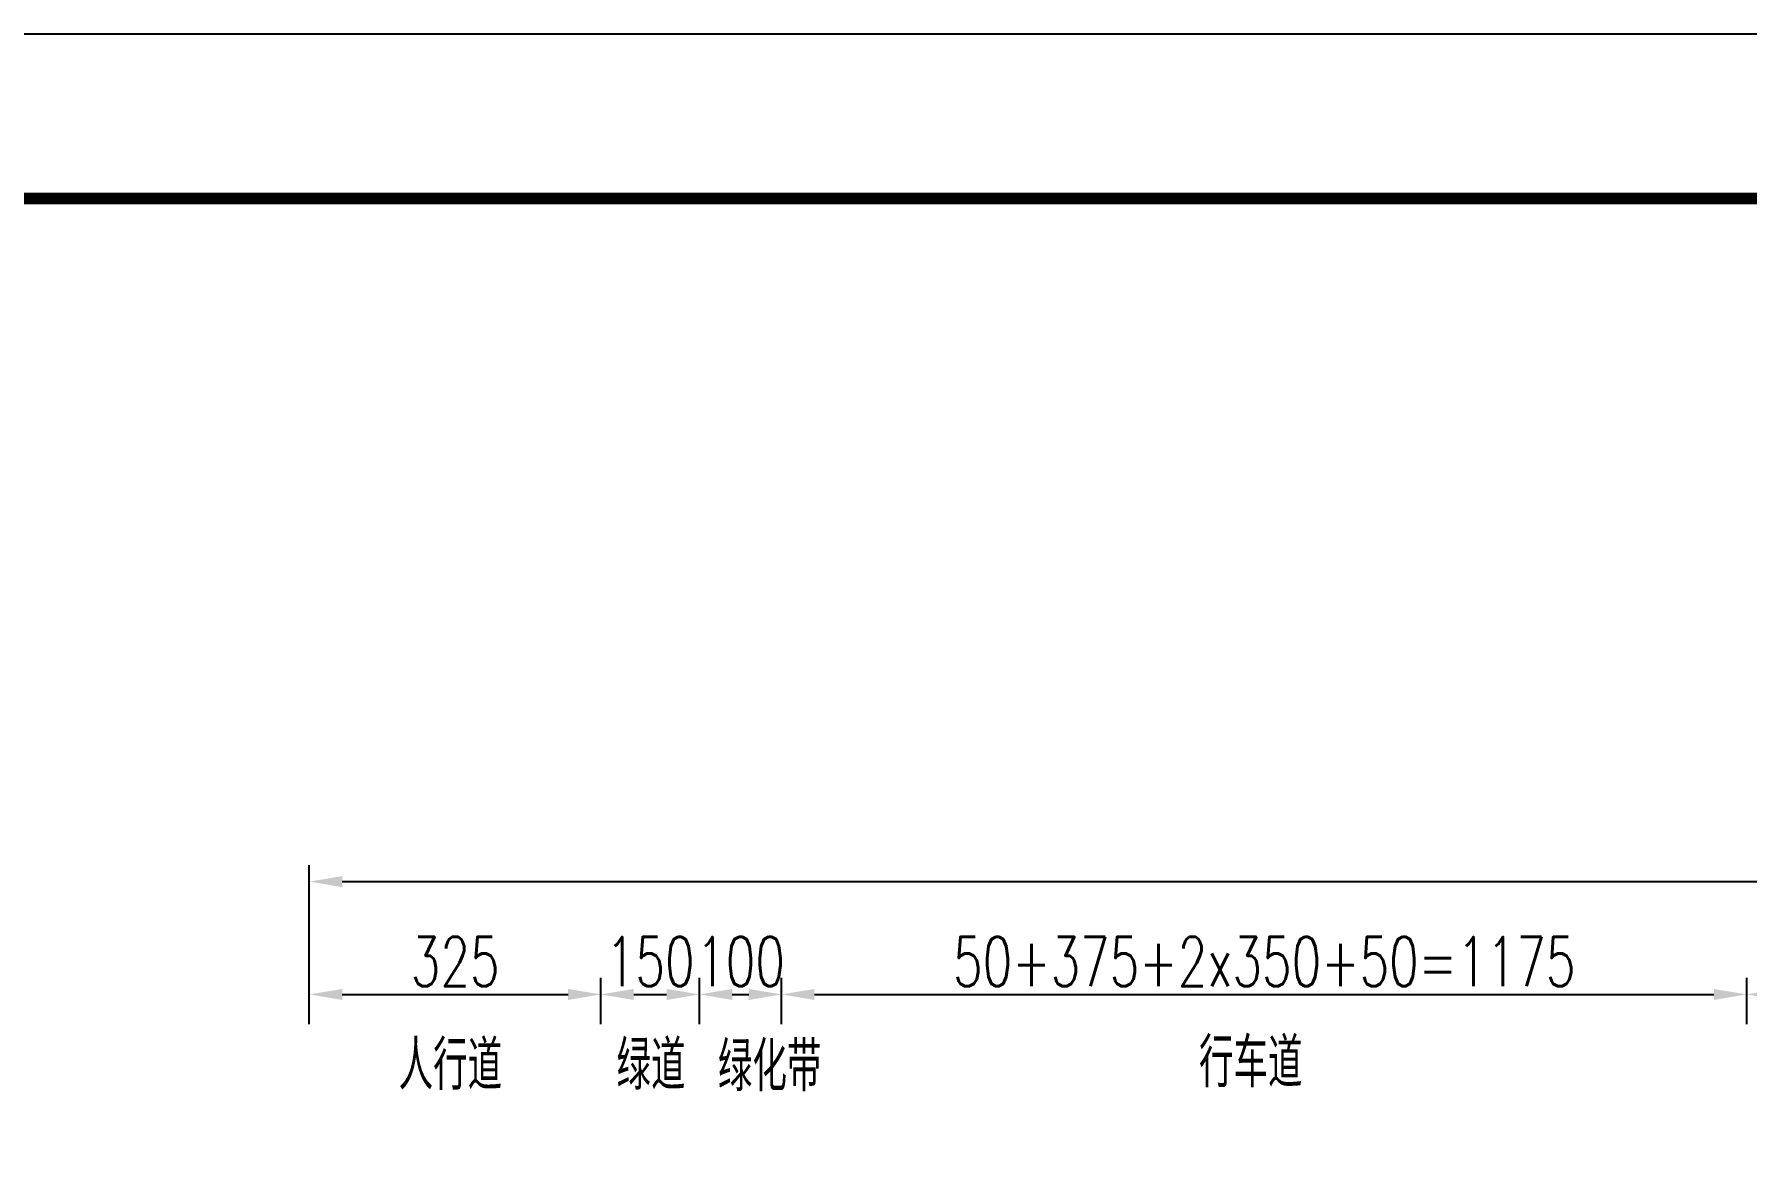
# Model space of a CAD drawing. Header units: millimetres. Extents: x 2 to 5882, y 1831 to 3462.
# Drawn here: x 927.7 to 1032, y 2736.5 to 2804.7 of the extents above; entities that cross this region are included whole.
import ezdxf

# ---------------------------------------------------------------- set-up
doc = ezdxf.new("R2010")
doc.units = ezdxf.units.MM
doc.layers.add('文字', color=7, linetype='Continuous')
doc.layers.add('标注', color=4, linetype='Continuous')
doc.styles.get("Standard").update_dxf_attribs({"font": 'simplex1.shx', "width": 0.7, "bigfont": 'hztxt.shx'})
doc.dimstyles.new('比例1：200', dxfattribs={"dimtxt": 3, "dimasz": 2, "dimexe": 1, "dimexo": 1, "dimgap": 0.5, "dimtad": 1, "dimlfac": 20, "dimzin": 13, "dimdsep": 46, "dimtxsty": 'Standard', "dimcen": -0.09, "dimclrd": 256, "dimclre": 256, "dimclrt": 7, "dimaunit": 1, "dimadec": 0, "dimazin": 0, "dimtfac": 0.0005, "dimtix": 1, "dimtmove": 2, "dimatfit": 3, "dimfxl": 0, "dimtolj": 1, "dimtzin": 13, "dimarcsym": 0})

# ---------------------------------------------------------------- blocks, each defined once
blk = doc.blocks.new('*D60')
at = {"layer": 'DEFPOINTS', "color": 0}
for p in [(1169.49, 2753.11), (944.49, 2746.24), (1169.49, 2746)]:
    blk.add_point(p, dxfattribs=at)
at = {"layer": '标注', "lineweight": -2}
for p, q in [((944.49, 2747.24), (944.49, 2754.11)), ((1169.49, 2747.11), (1169.49, 2754.11)), ((946.49, 2753.11), (1167.49, 2753.11))]:
    blk.add_line(p, q, dxfattribs=at)
at = {"layer": '标注'}
for points in [[(946.49, 2753.44), (946.49, 2752.77), (944.49, 2753.11)], [(1167.49, 2753.44), (1167.49, 2752.77), (1169.49, 2753.11)]]:
    blk.add_solid(points, dxfattribs=at)
at = {"layer": '标注', "color": 7, "insert": (1056.99, 2755.11), "char_height": 3, "attachment_point": 5}
blk.add_mtext('\\A1;道路总宽45m', dxfattribs=at)
blk = doc.blocks.new('*D62')
at = {"layer": 'DEFPOINTS', "color": 0}
for p in [(1081.99, 2746.24), (1031.99, 2743.42), (1081.99, 2743.42)]:
    blk.add_point(p, dxfattribs=at)
at = {"layer": '标注', "lineweight": -2}
for p, q in [((1031.99, 2744.42), (1031.99, 2747.24)), ((1081.99, 2744.42), (1081.99, 2747.24)), ((1033.99, 2746.24), (1079.99, 2746.24))]:
    blk.add_line(p, q, dxfattribs=at)
at = {"layer": '标注'}
for points in [[(1033.99, 2746.57), (1033.99, 2745.9), (1031.99, 2746.24)], [(1079.99, 2746.57), (1079.99, 2745.9), (1081.99, 2746.24)]]:
    blk.add_solid(points, dxfattribs=at)
at = {"layer": '标注', "color": 7, "insert": (1056.99, 2748.24), "char_height": 3, "attachment_point": 5}
blk.add_mtext('\\A1;1000', dxfattribs=at)
blk = doc.blocks.new('*D63')
at = {"layer": 'DEFPOINTS', "color": 0}
for p in [(973.24, 2746.24), (968.24, 2743.42), (973.24, 2743.42)]:
    blk.add_point(p, dxfattribs=at)
at = {"layer": '标注', "lineweight": -2}
for p, q in [((968.24, 2744.42), (968.24, 2747.24)), ((973.24, 2744.42), (973.24, 2747.24)), ((970.24, 2746.24), (971.24, 2746.24))]:
    blk.add_line(p, q, dxfattribs=at)
at = {"layer": '标注'}
for points in [[(970.24, 2746.57), (970.24, 2745.9), (968.24, 2746.24)], [(971.24, 2746.57), (971.24, 2745.9), (973.24, 2746.24)]]:
    blk.add_solid(points, dxfattribs=at)
at = {"layer": '标注', "color": 7, "insert": (970.74, 2748.24), "char_height": 3, "attachment_point": 5}
blk.add_mtext('\\A1;100', dxfattribs=at)
blk = doc.blocks.new('*D65')
at = {"layer": 'DEFPOINTS', "color": 0}
for p in [(962.24, 2746.24), (944.49, 2743.42), (962.24, 2743.42)]:
    blk.add_point(p, dxfattribs=at)
at = {"layer": '标注', "lineweight": -2}
for p, q in [((944.49, 2744.42), (944.49, 2747.24)), ((962.24, 2744.42), (962.24, 2747.24)), ((946.49, 2746.24), (960.24, 2746.24))]:
    blk.add_line(p, q, dxfattribs=at)
at = {"layer": '标注'}
for points in [[(946.49, 2746.57), (946.49, 2745.9), (944.49, 2746.24)], [(960.24, 2746.57), (960.24, 2745.9), (962.24, 2746.24)]]:
    blk.add_solid(points, dxfattribs=at)
at = {"layer": '标注', "color": 7, "insert": (953.37, 2748.24), "char_height": 3, "attachment_point": 5}
blk.add_mtext('\\A1;325', dxfattribs=at)
blk = doc.blocks.new('*D66')
at = {"layer": 'DEFPOINTS', "color": 0}
for p in [(968.24, 2746.24), (962.24, 2743.42), (968.24, 2743.42)]:
    blk.add_point(p, dxfattribs=at)
at = {"layer": '标注', "lineweight": -2}
for p, q in [((962.24, 2744.42), (962.24, 2747.24)), ((968.24, 2744.42), (968.24, 2747.24)), ((964.24, 2746.24), (966.24, 2746.24))]:
    blk.add_line(p, q, dxfattribs=at)
at = {"layer": '标注'}
for points in [[(964.24, 2746.57), (964.24, 2745.9), (962.24, 2746.24)], [(966.24, 2746.57), (966.24, 2745.9), (968.24, 2746.24)]]:
    blk.add_solid(points, dxfattribs=at)
at = {"layer": '标注', "color": 7, "insert": (965.24, 2748.24), "char_height": 3, "attachment_point": 5}
blk.add_mtext('\\A1;150', dxfattribs=at)
blk = doc.blocks.new('*D69')
at = {"layer": 'DEFPOINTS', "color": 0}
for p in [(1031.99, 2746.24), (973.24, 2743.42), (1031.99, 2743.42)]:
    blk.add_point(p, dxfattribs=at)
at = {"layer": '标注', "lineweight": -2}
for p, q in [((973.24, 2744.42), (973.24, 2747.24)), ((1031.99, 2744.42), (1031.99, 2747.24)), ((975.24, 2746.24), (1029.99, 2746.24))]:
    blk.add_line(p, q, dxfattribs=at)
at = {"layer": '标注'}
for points in [[(975.24, 2746.57), (975.24, 2745.9), (973.24, 2746.24)], [(1029.99, 2746.57), (1029.99, 2745.9), (1031.99, 2746.24)]]:
    blk.add_solid(points, dxfattribs=at)
at = {"layer": '标注', "color": 7, "insert": (1002.62, 2748.24), "char_height": 3, "attachment_point": 5}
blk.add_mtext('\\A1;50+375+2x350+50=1175', dxfattribs=at)
blk = doc.blocks.new('123')
blk.add_lwpolyline([(422.36, 2507.71), (422.36, 2804.71), (2.36, 2804.71), (2.36, 2507.71)], close=True)

msp = doc.modelspace()

# ---------------------------------------------------------------- linework, layer by layer
at = {"const_width": 0.7}
msp.add_lwpolyline([(1252.36361, 2794.70635), (872.36361, 2794.70635), (872.36361, 2517.70635), (1252.36361, 2517.70635), (1252.36361, 2794.70635)], dxfattribs=at)

# ---------------------------------------------------------------- block references
at = {"layer": '标注'}
msp.add_blockref('123', (840, 0), dxfattribs=at)

# ---------------------------------------------------------------- texts
at = {"layer": '文字', "width": 0.7}
for s, p in [('行车道', (998.64906, 2740.58257)), ('人行道', (949.93069, 2740.42646)), ('绿道', (963.18995, 2740.42646)), ('绿化带', (969.36424, 2740.34364))]:
    msp.add_text(s, height=3, dxfattribs=at).set_placement(p)

# ---------------------------------------------------------------- dimensions: what is measured, and where the dimension line sits
at = {"layer": '标注'}
for base, p1, p2, text, picture, middle in [((1169.48531, 2753.10823), (944.49359, 2746.23701), (1169.48531, 2746.00347), '道路总宽45m', '*D60', (1056.98945, 2755.10823)), ((962.24359, 2746.23701), (944.49359, 2743.42214), (962.24359, 2743.42214), '325', '*D65', (953.36859, 2748.23701)), ((968.24359, 2746.23701), (962.24359, 2743.42214), (968.24359, 2743.42214), '150', '*D66', (965.24359, 2748.23701))]:
    dim = msp.add_linear_dim(base=base, p1=p1, p2=p2, text=text, dimstyle='比例1：200', dxfattribs=at)
    dim.commit()
    dim.dimension.update_dxf_attribs({"geometry": picture, "text_midpoint": middle})
dim = msp.add_linear_dim(base=(973.24359, 2746.23701), p1=(968.24359, 2743.42214), p2=(973.24359, 2743.42214), dimstyle='比例1：200', dxfattribs=at)
dim.commit()
dim.dimension.update_dxf_attribs({"geometry": '*D63', "text_midpoint": (970.74359, 2748.23701)})
dim = msp.add_linear_dim(base=(1031.99359, 2746.23701), p1=(973.24359, 2743.42214), p2=(1031.99359, 2743.42214), angle=180, text='50+375+2x350+50=1175', dimstyle='比例1：200', dxfattribs=at)
dim.commit()
dim.dimension.update_dxf_attribs({"geometry": '*D69', "text_midpoint": (1002.61859, 2748.23701)})
dim = msp.add_linear_dim(base=(1081.99359, 2746.23701), p1=(1031.99359, 2743.42214), p2=(1081.99359, 2743.42214), dimstyle='比例1：200', override={"dimtxsty": 'Standard'}, dxfattribs=at)
dim.commit()
dim.dimension.update_dxf_attribs({"geometry": '*D62', "text_midpoint": (1056.99359, 2748.23701)})

doc.saveas('drawing.dxf')
